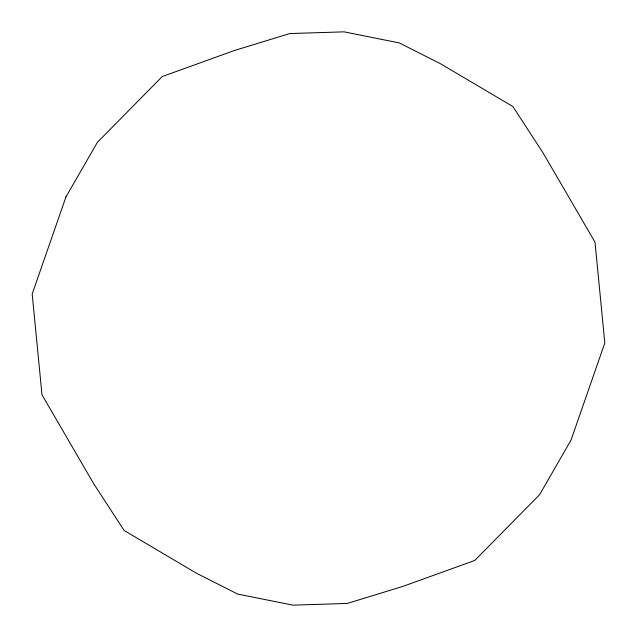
<?xml version="1.0" encoding="UTF-8"?>
<svg xmlns="http://www.w3.org/2000/svg" width="637" height="637" viewBox="0 0 637 637"><rect width="100%" height="100%" fill="white"/><g stroke="black" fill="none" stroke-linecap="round" stroke-linejoin="round"><path stroke-width="0.96" d="M65.961 196.905L32.184 294.015L42.002 394.852L93.918 484.064L124.111 530.462L196.363 573.181L237.681 594.074L292.916 605.15L347.253 603.446L402.918 586.382L474.772 560.449L539.619 494.654L571.039 440.095L604.816 342.985L594.998 242.148L543.082 152.936L512.889 106.538L440.637 63.819L399.319 42.926L344.084 31.85L289.747 33.554L234.082 50.618L162.228 76.551L97.381 142.346L65.961 196.905"/></g></svg>
